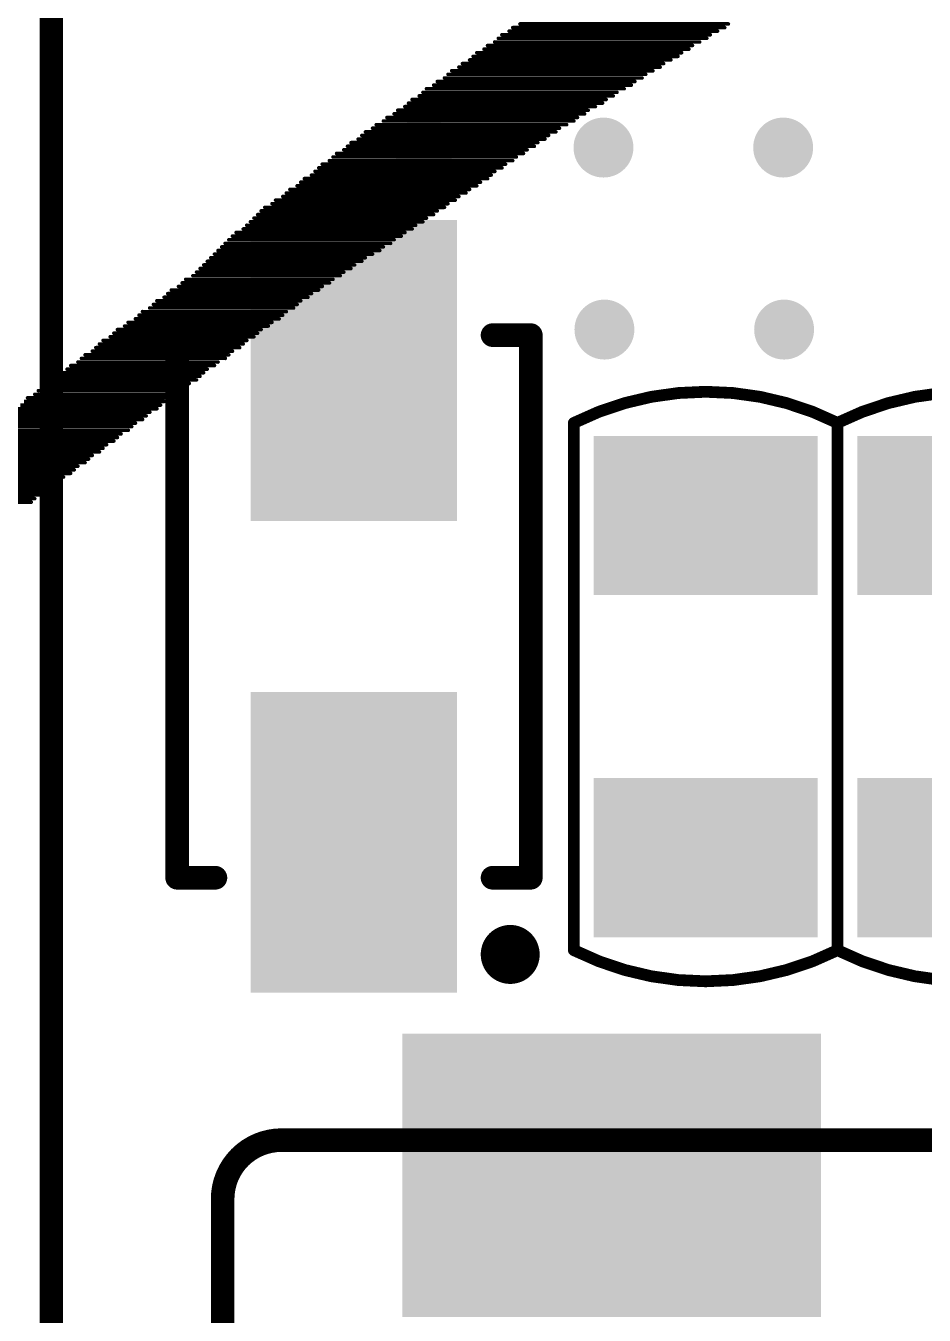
# Model space of a CAD drawing. Header units: millimetres. Extents: x -6 to 151, y -20 to 98.
# Drawn here: x 19.77 to 27.39, y 18.81 to 29.74 of the extents above; entities that cross this region are included whole.
import ezdxf

# ---------------------------------------------------------------- set-up
doc = ezdxf.new("R2010")
doc.units = ezdxf.units.MM
for name, color, linetype in [('BottomOverlay', 54, 'Continuous'), ('TopOverlay', 2, 'Continuous'), ('TopPaste', 8, 'Continuous'), ('TopSolder', 216, 'Continuous'), ('ViaHoleLayer', 16, 'Continuous')]:
    doc.layers.add(name, color=color, linetype=linetype)

# ---------------------------------------------------------------- blocks, each defined once
blk = doc.blocks.new('0650_____42')
at = {"layer": 'TopPaste'}
for points in [[(-1.824, -1.75), (-4.174, -1.75), (-4.174, 1.75), (-1.824, 1.75)], [(4.174, -1.75), (1.824, -1.75), (1.824, 1.75), (4.174, 1.75)]]:
    blk.add_hatch(color=8, dxfattribs=at).paths.add_polyline_path(points)
at = {"layer": 'TopSolder'}
for points in [[(-1.799, -1.775), (-4.2, -1.775), (-4.2, 1.775), (-1.799, 1.775)], [(4.2, -1.775), (1.799, -1.775), (1.799, 1.775), (4.2, 1.775)]]:
    blk.add_hatch(color=216, dxfattribs=at).paths.add_polyline_path(points)
at = {"layer": 'TopOverlay', "const_width": 0.2}
for points in [[(-3.299, 2.8, -0.414212), (-2.799, 3.3)], [(2.803, 3.299, -0.414212), (3.303, 2.799)], [(-2.799, -3.299, -0.414212), (-3.299, -2.799)], [(3.301, -2.799, -0.414212), (2.801, -3.299)]]:
    blk.add_lwpolyline(points, format="xyb", dxfattribs=at)
at = {"layer": 'TopOverlay', "const_width": 0.1}
for points in [[(-2.849, 3.3, 1), (-2.749, 3.3, 1)], [(-2.847, 3.299, 1), (-2.747, 3.299, 1)], [(2.753, 3.299, 1), (2.853, 3.299, 1)], [(2.753, 3.299, 1), (2.853, 3.299, 1)], [(-3.349, 2.801, 1), (-3.249, 2.801, 1)], [(-3.349, 2.8, 1), (-3.249, 2.8, 1)], [(3.252, 2.797, 1), (3.352, 2.797, 1)], [(3.253, 2.799, 1), (3.353, 2.799, 1)], [(-3.349, -2.799, 1), (-3.249, -2.799, 1)], [(-3.349, -2.799, 1), (-3.249, -2.799, 1)], [(3.251, -2.799, 1), (3.351, -2.799, 1)], [(3.252, -2.803, 1), (3.352, -2.803, 1)], [(-2.849, -3.299, 1), (-2.749, -3.299, 1)], [(-2.849, -3.299, 1), (-2.749, -3.299, 1)], [(2.751, -3.299, 1), (2.851, -3.299, 1)], [(2.751, -3.299, 1), (2.851, -3.299, 1)]]:
    blk.add_lwpolyline(points, format="xyb", close=True, dxfattribs=at)
at = {"layer": 'TopOverlay', "const_width": 0.2}
for points in [[(2.803, 3.299), (-2.797, 3.299)], [(-3.299, -2.799), (-3.299, 2.801)], [(3.302, -2.803), (3.302, 2.797)], [(-2.799, -3.299), (2.801, -3.299)]]:
    blk.add_lwpolyline(points, dxfattribs=at)
blk = doc.blocks.new('DO214AC__SMA__45')
at = {"layer": 'TopPaste'}
for points in [[(-3.25, -0.85), (-3.25, 0.85), (-0.75, 0.85), (-0.75, -0.85)], [(0.75, -0.85), (0.75, 0.85), (3.25, 0.85), (3.25, -0.85)]]:
    blk.add_hatch(color=8, dxfattribs=at).paths.add_polyline_path(points)
at = {"layer": 'TopSolder'}
for points in [[(-3.275, -0.875), (-3.275, 0.875), (-0.725, 0.875), (-0.725, -0.875)], [(0.725, -0.875), (0.725, 0.875), (3.275, 0.875), (3.275, -0.875)]]:
    blk.add_hatch(color=216, dxfattribs=at).paths.add_polyline_path(points)
at = {"layer": 'TopOverlay', "const_width": 0.2}
for points in [[(2.3, 1.5), (-2.3, 1.5)], [(-2.3, 1.175), (-2.3, 1.5)], [(2.3, 1.175), (2.3, 1.5)], [(-2.3, -1.5), (-2.3, -1.175)], [(2.3, -1.5), (2.3, -1.175)], [(2.3, -1.5), (-2.3, -1.5)]]:
    blk.add_lwpolyline(points, dxfattribs=at)
at = {"layer": 'TopOverlay'}
for points, const_width in [([(-2.35, 1.5, 1), (-2.25, 1.5, 1)], 0.1), ([(-2.35, 1.5, 1), (-2.25, 1.5, 1)], 0.1), ([(2.25, 1.5, 1), (2.35, 1.5, 1)], 0.1), ([(2.25, 1.5, 1), (2.35, 1.5, 1)], 0.1), ([(3.075, 1.325, 1), (2.825, 1.325, 1)], 0.25), ([(2.763, 1.325, 1), (2.887, 1.325, 1)], 0.125), ([(3.013, 1.325, 1), (3.138, 1.325, 1)], 0.125), ([(-2.35, 1.175, 1), (-2.25, 1.175, 1)], 0.1), ([(2.25, 1.175, 1), (2.35, 1.175, 1)], 0.1), ([(-2.35, -1.175, 1), (-2.25, -1.175, 1)], 0.1), ([(2.25, -1.175, 1), (2.35, -1.175, 1)], 0.1), ([(-2.35, -1.5, 1), (-2.25, -1.5, 1)], 0.1), ([(-2.35, -1.5, 1), (-2.25, -1.5, 1)], 0.1), ([(2.25, -1.5, 1), (2.35, -1.5, 1)], 0.1), ([(2.25, -1.5, 1), (2.35, -1.5, 1)], 0.1)]:
    blk.add_lwpolyline(points, format="xyb", close=True, dxfattribs=dict(at, const_width=const_width))
blk = doc.blocks.new('CAP1206_165')
at = {"layer": 'TopPaste'}
for points in [[(-2.1, -0.925), (-2.1, 0.925), (-0.8, 0.925), (-0.8, -0.925)], [(0.8, -0.925), (0.8, 0.925), (2.1, 0.925), (2.1, -0.925)]]:
    blk.add_hatch(color=8, dxfattribs=at).paths.add_polyline_path(points)
at = {"layer": 'TopSolder'}
for points in [[(-2.125, -0.95), (-2.125, 0.95), (-0.775, 0.95), (-0.775, -0.95)], [(0.775, -0.95), (0.775, 0.95), (2.125, 0.95), (2.125, -0.95)]]:
    blk.add_hatch(color=216, dxfattribs=at).paths.add_polyline_path(points)
at = {"layer": 'TopOverlay', "const_width": 0.1}
for points in [[(-2.235, -1.118, -0.236068), (-2.235, 1.118)], [(2.235, 1.118, -0.236068), (2.235, -1.118)]]:
    blk.add_lwpolyline(points, format="xyb", dxfattribs=at)
for points in [[(2.235, 1.118), (-2.235, 1.118)], [(2.235, -1.118), (-2.235, -1.118)]]:
    blk.add_lwpolyline(points, dxfattribs=at)
at = {"layer": 'TopOverlay', "const_width": 0.05}
for points in [[(-2.26, 1.118, 1), (-2.21, 1.118, 1)], [(-2.26, 1.118, 1), (-2.21, 1.118, 1)], [(2.21, 1.118, 1), (2.26, 1.118, 1)], [(2.21, 1.118, 1), (2.26, 1.118, 1)], [(-2.26, -1.118, 1), (-2.21, -1.118, 1)], [(-2.26, -1.118, 1), (-2.21, -1.118, 1)], [(2.21, -1.118, 1), (2.26, -1.118, 1)], [(2.21, -1.118, 1), (2.26, -1.118, 1)]]:
    blk.add_lwpolyline(points, format="xyb", close=True, dxfattribs=at)
blk = doc.blocks.new('CAP1206_166')
at = {"layer": 'TopPaste'}
for points in [[(-2.1, -0.925), (-2.1, 0.925), (-0.8, 0.925), (-0.8, -0.925)], [(0.8, -0.925), (0.8, 0.925), (2.1, 0.925), (2.1, -0.925)]]:
    blk.add_hatch(color=8, dxfattribs=at).paths.add_polyline_path(points)
at = {"layer": 'TopSolder'}
for points in [[(-2.125, -0.95), (-2.125, 0.95), (-0.775, 0.95), (-0.775, -0.95)], [(0.775, -0.95), (0.775, 0.95), (2.125, 0.95), (2.125, -0.95)]]:
    blk.add_hatch(color=216, dxfattribs=at).paths.add_polyline_path(points)
at = {"layer": 'TopOverlay', "const_width": 0.1}
for points in [[(-2.235, -1.118, -0.236068), (-2.235, 1.118)], [(2.235, 1.118, -0.236068), (2.235, -1.118)]]:
    blk.add_lwpolyline(points, format="xyb", dxfattribs=at)
for points in [[(2.235, 1.118), (-2.235, 1.118)], [(2.235, -1.118), (-2.235, -1.118)]]:
    blk.add_lwpolyline(points, dxfattribs=at)
at = {"layer": 'TopOverlay', "const_width": 0.05}
for points in [[(-2.26, 1.118, 1), (-2.21, 1.118, 1)], [(-2.26, 1.118, 1), (-2.21, 1.118, 1)], [(2.21, 1.118, 1), (2.26, 1.118, 1)], [(2.21, 1.118, 1), (2.26, 1.118, 1)], [(-2.26, -1.118, 1), (-2.21, -1.118, 1)], [(-2.26, -1.118, 1), (-2.21, -1.118, 1)], [(2.21, -1.118, 1), (2.26, -1.118, 1)], [(2.21, -1.118, 1), (2.26, -1.118, 1)]]:
    blk.add_lwpolyline(points, format="xyb", close=True, dxfattribs=at)
blk = doc.blocks.new('MCCQ_122_168')
at = {"layer": 'TopOverlay', "const_width": 0.2}
blk.add_lwpolyline([(2.398, -5.2), (2.398, 9.5)], dxfattribs=at)

msp = doc.modelspace()

# ---------------------------------------------------------------- hatches: boundary and pattern name
at = {"layer": 'ViaHoleLayer'}
h = msp.add_hatch(color=16, dxfattribs=at)
edge = h.paths.add_edge_path()
edge.add_arc((23.147, 28.706), 0.254, 0, 360)
h = msp.add_hatch(color=16, dxfattribs=at)
edge = h.paths.add_edge_path()
edge.add_arc((24.671, 28.706), 0.254, 0, 360)
h = msp.add_hatch(color=16, dxfattribs=at)
edge = h.paths.add_edge_path()
edge.add_arc((26.195, 28.706), 0.254, 0, 360)
h = msp.add_hatch(color=16, dxfattribs=at)
edge = h.paths.add_edge_path()
edge.add_arc((23.155, 27.163), 0.254, 0, 360)
h = msp.add_hatch(color=16, dxfattribs=at)
edge = h.paths.add_edge_path()
edge.add_arc((24.679, 27.163), 0.254, 0, 360)
h = msp.add_hatch(color=16, dxfattribs=at)
edge = h.paths.add_edge_path()
edge.add_arc((26.203, 27.163), 0.254, 0, 360)

# ---------------------------------------------------------------- linework, layer by layer
at = {"layer": 'BottomOverlay', "const_width": 0.0305}
for points in [[(23.901, 29.723), (25.7, 29.723)], [(23.962, 29.754), (25.73, 29.754)], [(23.779, 29.632), (25.547, 29.632)], [(23.81, 29.662), (25.578, 29.662)], [(23.871, 29.693), (25.639, 29.693)], [(23.597, 29.51), (25.334, 29.51)], [(23.658, 29.54), (25.395, 29.54)], [(23.688, 29.571), (25.425, 29.571)], [(23.749, 29.601), (25.486, 29.601)], [(23.475, 29.418), (25.182, 29.418)], [(23.536, 29.449), (25.243, 29.449)], [(23.566, 29.479), (25.303, 29.479)], [(23.322, 29.296), (24.999, 29.296)], [(23.353, 29.327), (25.029, 29.327)], [(23.383, 29.357), (25.09, 29.357)], [(23.444, 29.388), (25.151, 29.388)], [(23.139, 29.174), (24.785, 29.174)], [(23.17, 29.205), (24.846, 29.205)], [(23.231, 29.235), (24.907, 29.235)], [(23.261, 29.266), (24.938, 29.266)], [(23.017, 29.083), (24.663, 29.083)], [(23.048, 29.113), (24.694, 29.113)], [(23.109, 29.144), (24.755, 29.144)], [(22.835, 28.961), (24.45, 28.961)], [(22.896, 28.992), (24.511, 28.992)], [(22.926, 29.022), (24.541, 29.022)], [(22.987, 29.053), (24.602, 29.053)], [(22.713, 28.87), (24.298, 28.87)], [(22.743, 28.9), (24.359, 28.9)], [(22.804, 28.931), (24.42, 28.931)], [(22.53, 28.748), (24.115, 28.748)], [(22.591, 28.778), (24.176, 28.778)], [(22.621, 28.809), (24.206, 28.809)], [(22.652, 28.839), (24.267, 28.839)], [(22.377, 28.626), (23.932, 28.626)], [(22.408, 28.656), (23.993, 28.656)], [(22.469, 28.687), (24.023, 28.687)], [(22.499, 28.717), (24.084, 28.717)], [(22.255, 28.534), (23.81, 28.534)], [(22.286, 28.565), (23.84, 28.565)], [(22.347, 28.595), (23.901, 28.595)], [(22.103, 28.412), (23.627, 28.412)], [(22.134, 28.443), (23.688, 28.443)], [(22.195, 28.473), (23.719, 28.473)], [(22.225, 28.504), (23.749, 28.504)], [(21.981, 28.321), (23.505, 28.321)], [(22.012, 28.351), (23.536, 28.351)], [(22.073, 28.382), (23.597, 28.382)], [(21.798, 28.199), (23.322, 28.199)], [(21.859, 28.23), (23.353, 28.23)], [(21.89, 28.26), (23.414, 28.26)], [(21.951, 28.291), (23.444, 28.291)], [(21.676, 28.077), (23.139, 28.077)], [(21.707, 28.108), (23.17, 28.108)], [(21.737, 28.138), (23.231, 28.138)], [(21.768, 28.169), (23.261, 28.169)], [(21.554, 27.986), (22.987, 27.986)], [(21.615, 28.016), (23.048, 28.016)], [(21.646, 28.047), (23.078, 28.047)], [(21.433, 27.864), (22.804, 27.864)], [(21.463, 27.894), (22.865, 27.894)], [(21.493, 27.925), (22.896, 27.925)], [(21.524, 27.955), (22.957, 27.955)], [(21.341, 27.772), (22.652, 27.772)], [(21.372, 27.803), (22.713, 27.803)], [(21.402, 27.833), (22.774, 27.833)], [(21.219, 27.65), (22.469, 27.65)], [(21.25, 27.681), (22.53, 27.681)], [(21.28, 27.711), (22.56, 27.711)], [(21.311, 27.742), (22.621, 27.742)], [(21.097, 27.559), (22.347, 27.559)], [(21.128, 27.589), (22.377, 27.589)], [(21.189, 27.62), (22.438, 27.62)], [(20.945, 27.437), (22.164, 27.437)], [(20.975, 27.468), (22.195, 27.468)], [(21.006, 27.498), (22.255, 27.498)], [(21.067, 27.529), (22.286, 27.529)], [(20.762, 27.315), (21.981, 27.315)], [(20.823, 27.346), (22.042, 27.346)], [(20.853, 27.376), (22.073, 27.376)], [(20.884, 27.407), (22.103, 27.407)], [(20.64, 27.224), (21.859, 27.224)], [(20.701, 27.254), (21.92, 27.254)], [(20.731, 27.285), (21.951, 27.285)], [(20.488, 27.102), (21.707, 27.102)], [(20.518, 27.132), (21.737, 27.132)], [(20.549, 27.163), (21.768, 27.163)], [(20.61, 27.193), (21.829, 27.193)], [(20.366, 27.01), (21.585, 27.01)], [(20.396, 27.041), (21.615, 27.041)], [(20.427, 27.071), (21.646, 27.071)], [(20.213, 26.888), (21.402, 26.888)], [(20.244, 26.919), (21.463, 26.919)], [(20.274, 26.949), (21.493, 26.949)], [(20.335, 26.98), (21.524, 26.98)], [(20.03, 26.767), (21.25, 26.767)], [(20.091, 26.797), (21.28, 26.797)], [(20.122, 26.827), (21.311, 26.827)], [(20.152, 26.858), (21.372, 26.858)], [(19.909, 26.675), (21.128, 26.675)], [(19.969, 26.706), (21.158, 26.706)], [(20, 26.736), (21.219, 26.736)], [(19.756, 26.553), (20.945, 26.553)], [(19.787, 26.584), (21.006, 26.584)], [(19.848, 26.614), (21.036, 26.614)], [(19.878, 26.645), (21.067, 26.645)], [(19.634, 26.462), (20.823, 26.462)], [(19.665, 26.492), (20.884, 26.492)], [(19.726, 26.523), (20.914, 26.523)], [(19.482, 26.34), (20.671, 26.34)], [(19.512, 26.37), (20.701, 26.37)], [(19.543, 26.401), (20.762, 26.401)], [(19.604, 26.431), (20.792, 26.431)], [(19.36, 26.248), (20.549, 26.248)], [(19.39, 26.279), (20.579, 26.279)], [(19.451, 26.309), (20.64, 26.309)], [(19.207, 26.126), (20.396, 26.126)], [(19.238, 26.157), (20.427, 26.157)], [(19.268, 26.187), (20.457, 26.187)], [(19.329, 26.218), (20.518, 26.218)], [(19.025, 26.005), (20.213, 26.005)], [(19.086, 26.035), (20.274, 26.035)], [(19.116, 26.065), (20.305, 26.065)], [(19.147, 26.096), (20.335, 26.096)], [(18.903, 25.913), (20.091, 25.913)], [(18.964, 25.944), (20.152, 25.944)], [(18.994, 25.974), (20.183, 25.974)], [(18.72, 25.791), (19.939, 25.791)], [(18.781, 25.822), (19.969, 25.822)], [(18.811, 25.852), (20.03, 25.852)], [(18.872, 25.883), (20.061, 25.883)], [(18.537, 25.7), (19.817, 25.7)], [(18.598, 25.73), (19.848, 25.73)], [(18.659, 25.761), (19.909, 25.761)]]:
    msp.add_lwpolyline(points, dxfattribs=at)
at = {"layer": 'BottomOverlay', "const_width": 0.0152}
for points in [[(23.894, 29.723, 1), (23.909, 29.723, 1)], [(23.955, 29.754, 1), (23.97, 29.754, 1)], [(25.692, 29.723, 1), (25.707, 29.723, 1)], [(25.723, 29.754, 1), (25.738, 29.754, 1)], [(23.772, 29.632, 1), (23.787, 29.632, 1)], [(23.802, 29.662, 1), (23.818, 29.662, 1)], [(23.863, 29.693, 1), (23.879, 29.693, 1)], [(25.54, 29.632, 1), (25.555, 29.632, 1)], [(25.57, 29.662, 1), (25.585, 29.662, 1)], [(25.631, 29.693, 1), (25.646, 29.693, 1)], [(23.589, 29.51, 1), (23.604, 29.51, 1)], [(23.65, 29.54, 1), (23.665, 29.54, 1)], [(23.68, 29.571, 1), (23.696, 29.571, 1)], [(23.741, 29.601, 1), (23.757, 29.601, 1)], [(25.326, 29.51, 1), (25.342, 29.51, 1)], [(25.387, 29.54, 1), (25.403, 29.54, 1)], [(25.418, 29.571, 1), (25.433, 29.571, 1)], [(25.479, 29.601, 1), (25.494, 29.601, 1)], [(23.467, 29.418, 1), (23.482, 29.418, 1)], [(23.528, 29.449, 1), (23.543, 29.449, 1)], [(23.558, 29.479, 1), (23.574, 29.479, 1)], [(25.174, 29.418, 1), (25.189, 29.418, 1)], [(25.235, 29.449, 1), (25.25, 29.449, 1)], [(25.296, 29.479, 1), (25.311, 29.479, 1)], [(23.315, 29.296, 1), (23.33, 29.296, 1)], [(23.345, 29.327, 1), (23.36, 29.327, 1)], [(23.376, 29.357, 1), (23.391, 29.357, 1)], [(23.437, 29.388, 1), (23.452, 29.388, 1)], [(24.991, 29.296, 1), (25.006, 29.296, 1)], [(25.022, 29.327, 1), (25.037, 29.327, 1)], [(25.082, 29.357, 1), (25.098, 29.357, 1)], [(25.143, 29.388, 1), (25.159, 29.388, 1)], [(23.132, 29.174, 1), (23.147, 29.174, 1)], [(23.162, 29.205, 1), (23.177, 29.205, 1)], [(23.223, 29.235, 1), (23.238, 29.235, 1)], [(23.254, 29.266, 1), (23.269, 29.266, 1)], [(24.778, 29.174, 1), (24.793, 29.174, 1)], [(24.839, 29.205, 1), (24.854, 29.205, 1)], [(24.9, 29.235, 1), (24.915, 29.235, 1)], [(24.93, 29.266, 1), (24.945, 29.266, 1)], [(23.01, 29.083, 1), (23.025, 29.083, 1)], [(23.04, 29.113, 1), (23.056, 29.113, 1)], [(23.101, 29.144, 1), (23.117, 29.144, 1)], [(24.656, 29.083, 1), (24.671, 29.083, 1)], [(24.686, 29.113, 1), (24.701, 29.113, 1)], [(24.747, 29.144, 1), (24.762, 29.144, 1)], [(22.827, 28.961, 1), (22.842, 28.961, 1)], [(22.888, 28.992, 1), (22.903, 28.992, 1)], [(22.918, 29.022, 1), (22.934, 29.022, 1)], [(22.979, 29.053, 1), (22.995, 29.053, 1)], [(24.442, 28.961, 1), (24.458, 28.961, 1)], [(24.503, 28.992, 1), (24.519, 28.992, 1)], [(24.534, 29.022, 1), (24.549, 29.022, 1)], [(24.595, 29.053, 1), (24.61, 29.053, 1)], [(22.705, 28.87, 1), (22.72, 28.87, 1)], [(22.736, 28.9, 1), (22.751, 28.9, 1)], [(22.797, 28.931, 1), (22.812, 28.931, 1)], [(24.29, 28.87, 1), (24.305, 28.87, 1)], [(24.351, 28.9, 1), (24.366, 28.9, 1)], [(24.412, 28.931, 1), (24.427, 28.931, 1)], [(22.522, 28.748, 1), (22.537, 28.748, 1)], [(22.583, 28.778, 1), (22.598, 28.778, 1)], [(22.614, 28.809, 1), (22.629, 28.809, 1)], [(22.644, 28.839, 1), (22.659, 28.839, 1)], [(24.107, 28.748, 1), (24.122, 28.748, 1)], [(24.168, 28.778, 1), (24.183, 28.778, 1)], [(24.199, 28.809, 1), (24.214, 28.809, 1)], [(24.26, 28.839, 1), (24.275, 28.839, 1)], [(22.37, 28.626, 1), (22.385, 28.626, 1)], [(22.4, 28.656, 1), (22.416, 28.656, 1)], [(22.461, 28.687, 1), (22.476, 28.687, 1)], [(22.492, 28.717, 1), (22.507, 28.717, 1)], [(23.924, 28.626, 1), (23.939, 28.626, 1)], [(23.985, 28.656, 1), (24, 28.656, 1)], [(24.016, 28.687, 1), (24.031, 28.687, 1)], [(24.077, 28.717, 1), (24.092, 28.717, 1)], [(22.248, 28.534, 1), (22.263, 28.534, 1)], [(22.278, 28.565, 1), (22.294, 28.565, 1)], [(22.339, 28.595, 1), (22.355, 28.595, 1)], [(23.802, 28.534, 1), (23.818, 28.534, 1)], [(23.833, 28.565, 1), (23.848, 28.565, 1)], [(23.894, 28.595, 1), (23.909, 28.595, 1)], [(22.095, 28.412, 1), (22.111, 28.412, 1)], [(22.126, 28.443, 1), (22.141, 28.443, 1)], [(22.187, 28.473, 1), (22.202, 28.473, 1)], [(22.217, 28.504, 1), (22.233, 28.504, 1)], [(23.619, 28.412, 1), (23.635, 28.412, 1)], [(23.68, 28.443, 1), (23.696, 28.443, 1)], [(23.711, 28.473, 1), (23.726, 28.473, 1)], [(23.741, 28.504, 1), (23.757, 28.504, 1)], [(21.974, 28.321, 1), (21.989, 28.321, 1)], [(22.004, 28.351, 1), (22.019, 28.351, 1)], [(22.065, 28.382, 1), (22.08, 28.382, 1)], [(23.498, 28.321, 1), (23.513, 28.321, 1)], [(23.528, 28.351, 1), (23.543, 28.351, 1)], [(23.589, 28.382, 1), (23.604, 28.382, 1)], [(21.791, 28.199, 1), (21.806, 28.199, 1)], [(21.852, 28.23, 1), (21.867, 28.23, 1)], [(21.882, 28.26, 1), (21.897, 28.26, 1)], [(21.943, 28.291, 1), (21.958, 28.291, 1)], [(23.315, 28.199, 1), (23.33, 28.199, 1)], [(23.345, 28.23, 1), (23.36, 28.23, 1)], [(23.406, 28.26, 1), (23.421, 28.26, 1)], [(23.437, 28.291, 1), (23.452, 28.291, 1)], [(21.669, 28.077, 1), (21.684, 28.077, 1)], [(21.699, 28.108, 1), (21.714, 28.108, 1)], [(21.73, 28.138, 1), (21.745, 28.138, 1)], [(21.76, 28.169, 1), (21.775, 28.169, 1)], [(23.132, 28.077, 1), (23.147, 28.077, 1)], [(23.162, 28.108, 1), (23.177, 28.108, 1)], [(23.223, 28.138, 1), (23.238, 28.138, 1)], [(23.254, 28.169, 1), (23.269, 28.169, 1)], [(21.547, 27.986, 1), (21.562, 27.986, 1)], [(21.608, 28.016, 1), (21.623, 28.016, 1)], [(21.638, 28.047, 1), (21.654, 28.047, 1)], [(22.979, 27.986, 1), (22.995, 27.986, 1)], [(23.04, 28.016, 1), (23.056, 28.016, 1)], [(23.071, 28.047, 1), (23.086, 28.047, 1)], [(21.425, 27.864, 1), (21.44, 27.864, 1)], [(21.455, 27.894, 1), (21.471, 27.894, 1)], [(21.486, 27.925, 1), (21.501, 27.925, 1)], [(21.516, 27.955, 1), (21.532, 27.955, 1)], [(22.797, 27.864, 1), (22.812, 27.864, 1)], [(22.857, 27.894, 1), (22.873, 27.894, 1)], [(22.888, 27.925, 1), (22.903, 27.925, 1)], [(22.949, 27.955, 1), (22.964, 27.955, 1)], [(21.333, 27.772, 1), (21.349, 27.772, 1)], [(21.364, 27.803, 1), (21.379, 27.803, 1)], [(21.394, 27.833, 1), (21.41, 27.833, 1)], [(22.644, 27.772, 1), (22.659, 27.772, 1)], [(22.705, 27.803, 1), (22.72, 27.803, 1)], [(22.766, 27.833, 1), (22.781, 27.833, 1)], [(21.212, 27.65, 1), (21.227, 27.65, 1)], [(21.242, 27.681, 1), (21.257, 27.681, 1)], [(21.273, 27.711, 1), (21.288, 27.711, 1)], [(21.303, 27.742, 1), (21.318, 27.742, 1)], [(22.461, 27.65, 1), (22.476, 27.65, 1)], [(22.522, 27.681, 1), (22.537, 27.681, 1)], [(22.553, 27.711, 1), (22.568, 27.711, 1)], [(22.614, 27.742, 1), (22.629, 27.742, 1)], [(21.09, 27.559, 1), (21.105, 27.559, 1)], [(21.12, 27.589, 1), (21.135, 27.589, 1)], [(21.181, 27.62, 1), (21.196, 27.62, 1)], [(22.339, 27.559, 1), (22.355, 27.559, 1)], [(22.37, 27.589, 1), (22.385, 27.589, 1)], [(22.431, 27.62, 1), (22.446, 27.62, 1)], [(20.937, 27.437, 1), (20.952, 27.437, 1)], [(20.968, 27.468, 1), (20.983, 27.468, 1)], [(20.998, 27.498, 1), (21.013, 27.498, 1)], [(21.059, 27.529, 1), (21.074, 27.529, 1)], [(22.156, 27.437, 1), (22.172, 27.437, 1)], [(22.187, 27.468, 1), (22.202, 27.468, 1)], [(22.248, 27.498, 1), (22.263, 27.498, 1)], [(22.278, 27.529, 1), (22.294, 27.529, 1)], [(20.754, 27.315, 1), (20.77, 27.315, 1)], [(20.815, 27.346, 1), (20.831, 27.346, 1)], [(20.846, 27.376, 1), (20.861, 27.376, 1)], [(20.876, 27.407, 1), (20.892, 27.407, 1)], [(21.974, 27.315, 1), (21.989, 27.315, 1)], [(22.035, 27.346, 1), (22.05, 27.346, 1)], [(22.065, 27.376, 1), (22.08, 27.376, 1)], [(22.095, 27.407, 1), (22.111, 27.407, 1)], [(20.632, 27.224, 1), (20.648, 27.224, 1)], [(20.693, 27.254, 1), (20.709, 27.254, 1)], [(20.724, 27.285, 1), (20.739, 27.285, 1)], [(21.852, 27.224, 1), (21.867, 27.224, 1)], [(21.913, 27.254, 1), (21.928, 27.254, 1)], [(21.943, 27.285, 1), (21.958, 27.285, 1)], [(20.48, 27.102, 1), (20.495, 27.102, 1)], [(20.511, 27.132, 1), (20.526, 27.132, 1)], [(20.541, 27.163, 1), (20.556, 27.163, 1)], [(20.602, 27.193, 1), (20.617, 27.193, 1)], [(21.699, 27.102, 1), (21.714, 27.102, 1)], [(21.73, 27.132, 1), (21.745, 27.132, 1)], [(21.76, 27.163, 1), (21.775, 27.163, 1)], [(21.821, 27.193, 1), (21.836, 27.193, 1)], [(20.358, 27.01, 1), (20.373, 27.01, 1)], [(20.389, 27.041, 1), (20.404, 27.041, 1)], [(20.419, 27.071, 1), (20.434, 27.071, 1)], [(21.577, 27.01, 1), (21.593, 27.01, 1)], [(21.608, 27.041, 1), (21.623, 27.041, 1)], [(21.638, 27.071, 1), (21.654, 27.071, 1)], [(20.206, 26.888, 1), (20.221, 26.888, 1)], [(20.236, 26.919, 1), (20.251, 26.919, 1)], [(20.267, 26.949, 1), (20.282, 26.949, 1)], [(20.328, 26.98, 1), (20.343, 26.98, 1)], [(21.394, 26.888, 1), (21.41, 26.888, 1)], [(21.455, 26.919, 1), (21.471, 26.919, 1)], [(21.486, 26.949, 1), (21.501, 26.949, 1)], [(21.516, 26.98, 1), (21.532, 26.98, 1)], [(20.023, 26.767, 1), (20.038, 26.767, 1)], [(20.084, 26.797, 1), (20.099, 26.797, 1)], [(20.114, 26.827, 1), (20.13, 26.827, 1)], [(20.145, 26.858, 1), (20.16, 26.858, 1)], [(21.242, 26.767, 1), (21.257, 26.767, 1)], [(21.273, 26.797, 1), (21.288, 26.797, 1)], [(21.303, 26.827, 1), (21.318, 26.827, 1)], [(21.364, 26.858, 1), (21.379, 26.858, 1)], [(19.901, 26.675, 1), (19.916, 26.675, 1)], [(19.962, 26.706, 1), (19.977, 26.706, 1)], [(19.992, 26.736, 1), (20.008, 26.736, 1)], [(21.12, 26.675, 1), (21.135, 26.675, 1)], [(21.151, 26.706, 1), (21.166, 26.706, 1)], [(21.212, 26.736, 1), (21.227, 26.736, 1)], [(19.779, 26.584, 1), (19.794, 26.584, 1)], [(19.84, 26.614, 1), (19.855, 26.614, 1)], [(19.87, 26.645, 1), (19.886, 26.645, 1)], [(20.937, 26.553, 1), (20.952, 26.553, 1)], [(20.998, 26.584, 1), (21.013, 26.584, 1)], [(21.029, 26.614, 1), (21.044, 26.614, 1)], [(21.059, 26.645, 1), (21.074, 26.645, 1)], [(20.815, 26.462, 1), (20.831, 26.462, 1)], [(20.876, 26.492, 1), (20.892, 26.492, 1)], [(20.907, 26.523, 1), (20.922, 26.523, 1)], [(20.663, 26.34, 1), (20.678, 26.34, 1)], [(20.693, 26.37, 1), (20.709, 26.37, 1)], [(20.754, 26.401, 1), (20.77, 26.401, 1)], [(20.785, 26.431, 1), (20.8, 26.431, 1)], [(20.541, 26.248, 1), (20.556, 26.248, 1)], [(20.571, 26.279, 1), (20.587, 26.279, 1)], [(20.632, 26.309, 1), (20.648, 26.309, 1)], [(20.389, 26.126, 1), (20.404, 26.126, 1)], [(20.419, 26.157, 1), (20.434, 26.157, 1)], [(20.45, 26.187, 1), (20.465, 26.187, 1)], [(20.511, 26.218, 1), (20.526, 26.218, 1)], [(20.206, 26.005, 1), (20.221, 26.005, 1)], [(20.267, 26.035, 1), (20.282, 26.035, 1)], [(20.297, 26.065, 1), (20.312, 26.065, 1)], [(20.328, 26.096, 1), (20.343, 26.096, 1)], [(20.084, 25.913, 1), (20.099, 25.913, 1)], [(20.145, 25.944, 1), (20.16, 25.944, 1)], [(20.175, 25.974, 1), (20.19, 25.974, 1)], [(19.931, 25.791, 1), (19.947, 25.791, 1)], [(19.962, 25.822, 1), (19.977, 25.822, 1)], [(20.023, 25.852, 1), (20.038, 25.852, 1)], [(20.053, 25.883, 1), (20.069, 25.883, 1)], [(19.809, 25.7, 1), (19.825, 25.7, 1)], [(19.84, 25.73, 1), (19.855, 25.73, 1)], [(19.901, 25.761, 1), (19.916, 25.761, 1)]]:
    msp.add_lwpolyline(points, format="xyb", close=True, dxfattribs=at)

# ---------------------------------------------------------------- block references
msp.add_blockref('MCCQ_122_168', (17.59, 21.148))
at = {"rotation": 270}
for name, p in [('DO214AC__SMA__45', (22.555, 24.816)), ('CAP1206_165', (25.538, 24.137)), ('CAP1206_166', (27.773, 24.137)), ('0650_____42', (24.74, 16.993))]:
    msp.add_blockref(name, p, dxfattribs=at)

doc.saveas('drawing.dxf')
